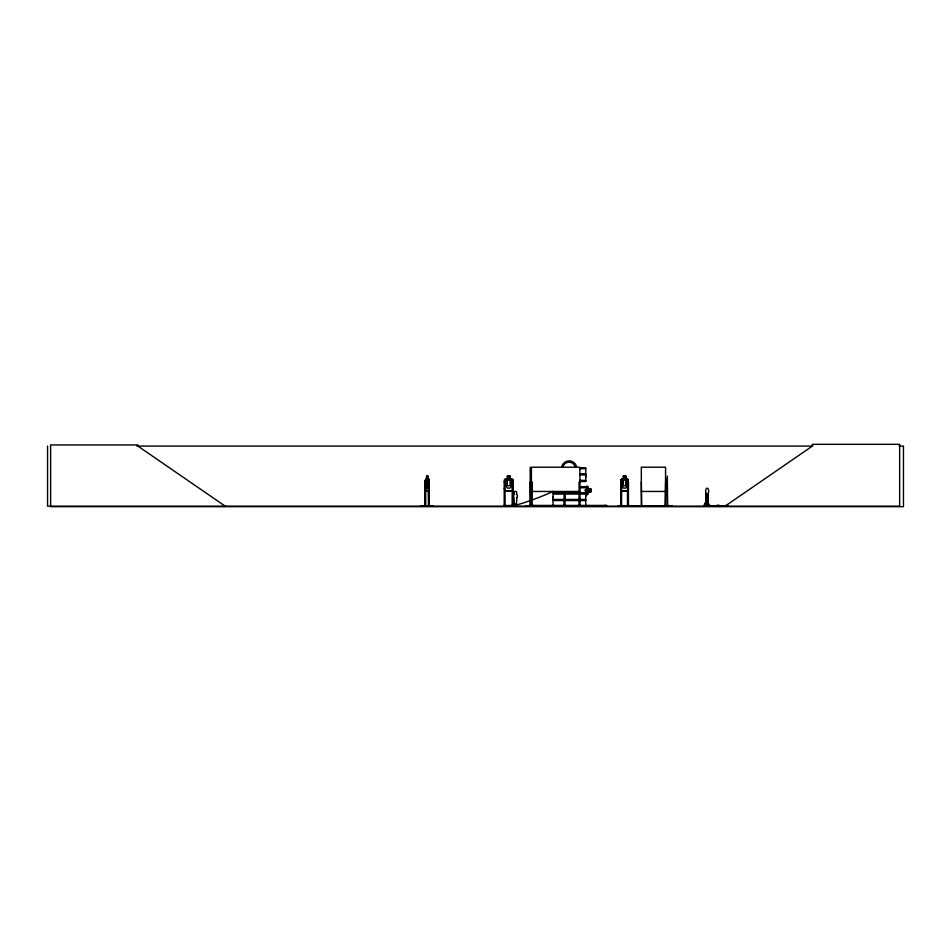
<?xml version="1.0" encoding="UTF-8"?>
<svg xmlns="http://www.w3.org/2000/svg" width="951" height="951" viewBox="0 0 951 951"><rect width="100%" height="100%" fill="white"/><g stroke="black" fill="none" stroke-linecap="round" stroke-linejoin="round"><path stroke-width="1.43" d="M553.054 499.441L553.054 493.866L564.395 493.866L564.395 499.441L553.054 499.441L553.066 496.66M564.383 493.866L564.383 499.441M564.93 499.441L564.93 493.866L585.733 493.866L585.721 499.441L564.93 499.441L564.942 496.66M585.721 496.66L585.721 493.866M585.721 477.592L585.721 474.811L580.062 474.811M525.82 505.718L534.902 505.682M672 505.682L662.978 505.718M667.317 491.085L667.34 476.082M573.358 506.158L564.181 506.17L564.383 500.559L553.054 500.559L553.03 506.158M667.245 488.113L667.257 485.723L667.21 491.085M667.364 480.112L667.21 479.066L667.245 506.17L667.757 505.29M707.758 505.005L708.245 493.331A3.031 1.522 -90 0 0 708.245 489.04A3.031 1.522 -90 0 0 706.094 489.04A3.031 1.522 -90 0 0 706.094 493.331L706.403 505.005M707.924 505.005L708.245 493.331M705.915 503.685L706.331 503.055M706.795 503.697L706.403 503.055M705.642 503.685L705.499 503.008L706.962 503.138M705.547 503.352L705.713 503.008M706.962 503.507L705.416 503.424L706.058 503.055M428.723 490.989L428.735 479.066M428.746 491.085L429.246 488.113M420.96 505.718L433.157 505.718M429.127 506.098L428.723 479.161M641.247 505.706L641.343 467.214L665.581 467.214L665.522 506.17M428.592 485.723L427.926 488.113L426.702 488.113L426.048 485.723L426.702 476.178M627.446 491.085L628.361 488.125L627.494 491.085L621.502 491.085L620.718 488.125L621.55 491.085M513.088 488.113L512.09 490.989L505.231 490.989M513.183 488.125L512.161 491.085L505.159 491.085L504.244 488.125M425.263 506.17L425.252 480.124L426.654 479.066M504.006 506.098L504.089 505.29L505.1 505.29M704.346 506.158L704.489 504.196L708.935 504.196L708.935 505.777M706.795 505.956L706.771 504.196M725.756 505.456L725.779 505.956M727.586 505.956L704.75 506.158M586.898 493.284L587.896 491.798L590.88 491.798L590.88 489.016M586.933 494.877L587.991 493.926L587.991 491.893L590.975 491.893L590.975 488.909L587.896 489.016L586.898 487.518M704.489 505.956L728.05 505.777M725.066 506.17L812.368 446.09L812.368 444.319L899.658 444.319L899.658 506.17L47.55 506.17L47.55 446.09M585.055 489.943L586.886 488.873L586.601 487.97M618.221 506.11L634.246 506.17M513.932 506.027L514.527 506.027M516.155 506.17C520.482 505.801 510.318 506.277 514.134 505.694A205.761 159.578 -19.9 0 0 553.173 491.37M553.006 505.956L585.745 505.944L585.721 500.559L564.93 500.559L564.906 506.158M136.801 446.09L812.82 446.09M898.992 446.09L903.45 446.09L903.45 506.681L50.617 506.681L50.617 444.949L137.919 444.949L137.919 446.09L225.209 506.17M580.062 468.106L585.745 468.094M579.623 468.356L585.745 468.308L585.721 473.693L580.062 473.693M579.837 468.653L585.721 468.653M580.062 474.074L585.804 474.074M580.062 474.418L585.804 474.418M623.25 476.082L625.829 476.082L625.829 479.066M426.619 476.178L427.926 476.178M507.323 476.178L510.105 476.178M623.333 476.178L625.746 476.178M427.712 476.677L426.928 476.677L426.928 477.675L427.712 477.675M427.891 479.066L428.83 479.066M507.216 479.066L505.183 479.066L504.244 480.124L504.185 506.17M510.2 479.066L512.137 479.066L513.183 480.112L513.267 506.098M623.297 479.066L621.526 479.066L620.718 480.124L620.991 506.17M625.782 479.066L627.47 479.066M425.691 479.161L428.806 479.161M505.231 479.161L512.09 479.161L513.088 480.16M621.562 479.161L627.434 479.161L628.278 480.16L628.361 506.17L628.445 481.943L627.577 481.943L627.505 506.17M425.252 480.124L425.37 506.17M628.314 480.112L627.422 479.066M580.062 480.374L585.733 480.374L585.733 474.811M580.062 480.766L585.804 480.766M580.062 481.111L585.804 481.111M580.062 481.503L585.733 481.503M428.497 481.943L429.139 481.943M504.185 481.943L505.005 481.943L505.1 506.17M513.088 481.943L512.268 481.943L512.173 506.17M530.194 481.943L530.503 506.17M531.395 481.943L532.227 481.943L532.12 506.17M579.872 481.943L579.052 481.943L579.052 506.17M620.718 481.943L621.585 481.943L621.502 506.17M641.343 481.943L641.806 506.17M665.581 481.943L665.153 506.17M667.305 481.943L667.673 506.17M580.062 486.71L585.721 486.722M580.062 486.876L585.745 486.876M580.062 487.138L585.745 487.102M580.062 487.352L585.745 487.352M579.837 487.708L585.721 487.708M425.252 488.125L425.751 491.085L428.865 491.085M425.691 490.989L428.806 490.989M621.562 490.989L627.434 490.989M531.407 491.453L579.872 491.453M641.343 491.453L665.581 491.453M553.054 492.749L564.395 492.749M564.93 492.749L585.733 492.749M552.983 493.141L564.478 493.141M564.846 493.141L585.804 493.141M706.094 493.331L706.236 505.005M552.983 493.486L564.478 493.486M564.846 493.486L585.804 493.486M552.983 499.822L564.478 499.822M564.846 499.822L585.804 499.822M552.983 500.167L564.478 500.167M564.846 500.167L585.804 500.167M717.125 505.207L719.134 505.207M424.895 505.29L425.691 505.29M429.21 505.29L428.425 505.29L428.449 506.17M512.173 505.29L513.183 505.29M627.494 505.29L628.528 505.29M665.141 505.29L665.688 506.098M505.1 505.54L512.173 505.54M514.764 505.528L516.06 505.528M634.947 505.67L639.334 506.17M640.011 505.67L649.973 506.17M650.579 505.67L653.361 506.17M653.563 505.67L656.784 505.67M513.897 505.694L516.928 505.694M553.066 505.777L585.721 505.777M630.882 505.682L626.043 506.17L630.917 506.098M586.601 492.856L586.886 492L585.055 490.942M516.738 506.17L516.928 504.85L516.702 505.694M514.693 506.17L514.146 506.146M580.051 505.682L579.872 467.214L531.407 467.214L531.336 506.17M424.978 506.098L424.978 481.943L425.62 481.943L425.656 506.17M586.945 485.937L587.991 486.983L587.991 488.909M426.464 479.066L428.972 490.347M425.382 488.113L425.775 491.085M667.245 479.161L667.257 480.16M728.038 505.777L715.913 505.777M708.757 504.196L708.757 505.456L704.667 505.456L704.667 504.196M706.593 504.196L706.593 505.456M706.165 505.456L706.165 502.806L705.273 502.806L705.273 505.456M705.975 502.806L705.975 505.456M705.464 502.806L705.464 505.456M662.835 506.17L672.06 505.718L657.058 506.17M628.147 505.29L628.171 506.17M627.874 505.29L627.85 506.17M627.743 481.943L627.672 506.17M625.782 476.082L625.699 479.161L626.959 480.16L626.959 485.723L625.699 488.113L623.333 488.113L622.061 485.723L622.061 480.16L623.333 479.161L623.297 476.082M621.669 506.17L621.669 505.29L620.634 505.29L620.646 506.17M621.419 481.943L621.288 506.17M620.765 480.124L620.753 506.17M606.69 506.17L606.69 505.421L529.755 505.421L529.755 506.17M605.751 505.421L605.751 506.17M605.062 505.421L605.062 506.17M604.931 505.421L604.931 506.17M587.896 487.031L587.896 493.89M586.898 489.016L586.898 491.798M579.777 505.29L579.777 506.17M578.957 505.29L578.957 506.17M564.395 500.559L564.395 505.932M533.345 505.421L533.345 506.17M532.31 505.29L532.31 506.17M531.585 505.421L531.585 506.17M530.194 467.214L530.194 506.17M530.111 505.29L530.099 506.17M515.882 505.694L515.882 503.923L514.955 503.923L514.955 505.694M512.993 505.29L512.993 506.17M512.363 505.29L512.363 506.17M504.91 505.29L504.91 506.17M428.901 505.29L428.889 506.17M428.782 481.943L428.735 506.17M428.497 506.17L427.974 476.082L426.571 476.082L426.619 479.161M427.843 476.178L427.843 479.161M561.791 466.537A7.632 7.632 0 0 1 576.544 466.537M562.885 466.87A6.372 6.372 0 0 1 575.2 466.87M516.845 497.468L516.429 505.254L514.408 505.254L513.992 497.468A2.021 2.021 0 0 1 514.408 494.294C512.565 490.312 518.271 490.312 516.429 494.294A2.021 2.021 0 0 1 516.845 497.468M511.59 485.723L510.105 488.113L507.323 488.113L505.825 485.723L505.825 480.16L507.323 479.161L507.216 476.082L510.2 476.082L510.105 479.161L511.59 480.16L511.59 485.723M509.605 476.677L507.822 476.677L507.822 477.675L509.605 477.675L509.605 476.677M625.271 476.677L623.749 476.677L623.749 477.675L625.271 477.675L625.271 476.677M427.926 480.16L426.702 480.16L426.702 485.723L427.926 485.723L427.926 480.16M510.105 480.16L507.323 480.16L507.323 485.723L510.105 485.723L510.105 480.16M625.699 480.16L623.333 480.16L623.333 485.723L625.699 485.723L625.699 480.16M590.381 489.515L589.382 489.515L589.382 491.298L590.381 491.298L590.381 489.515"/></g></svg>
